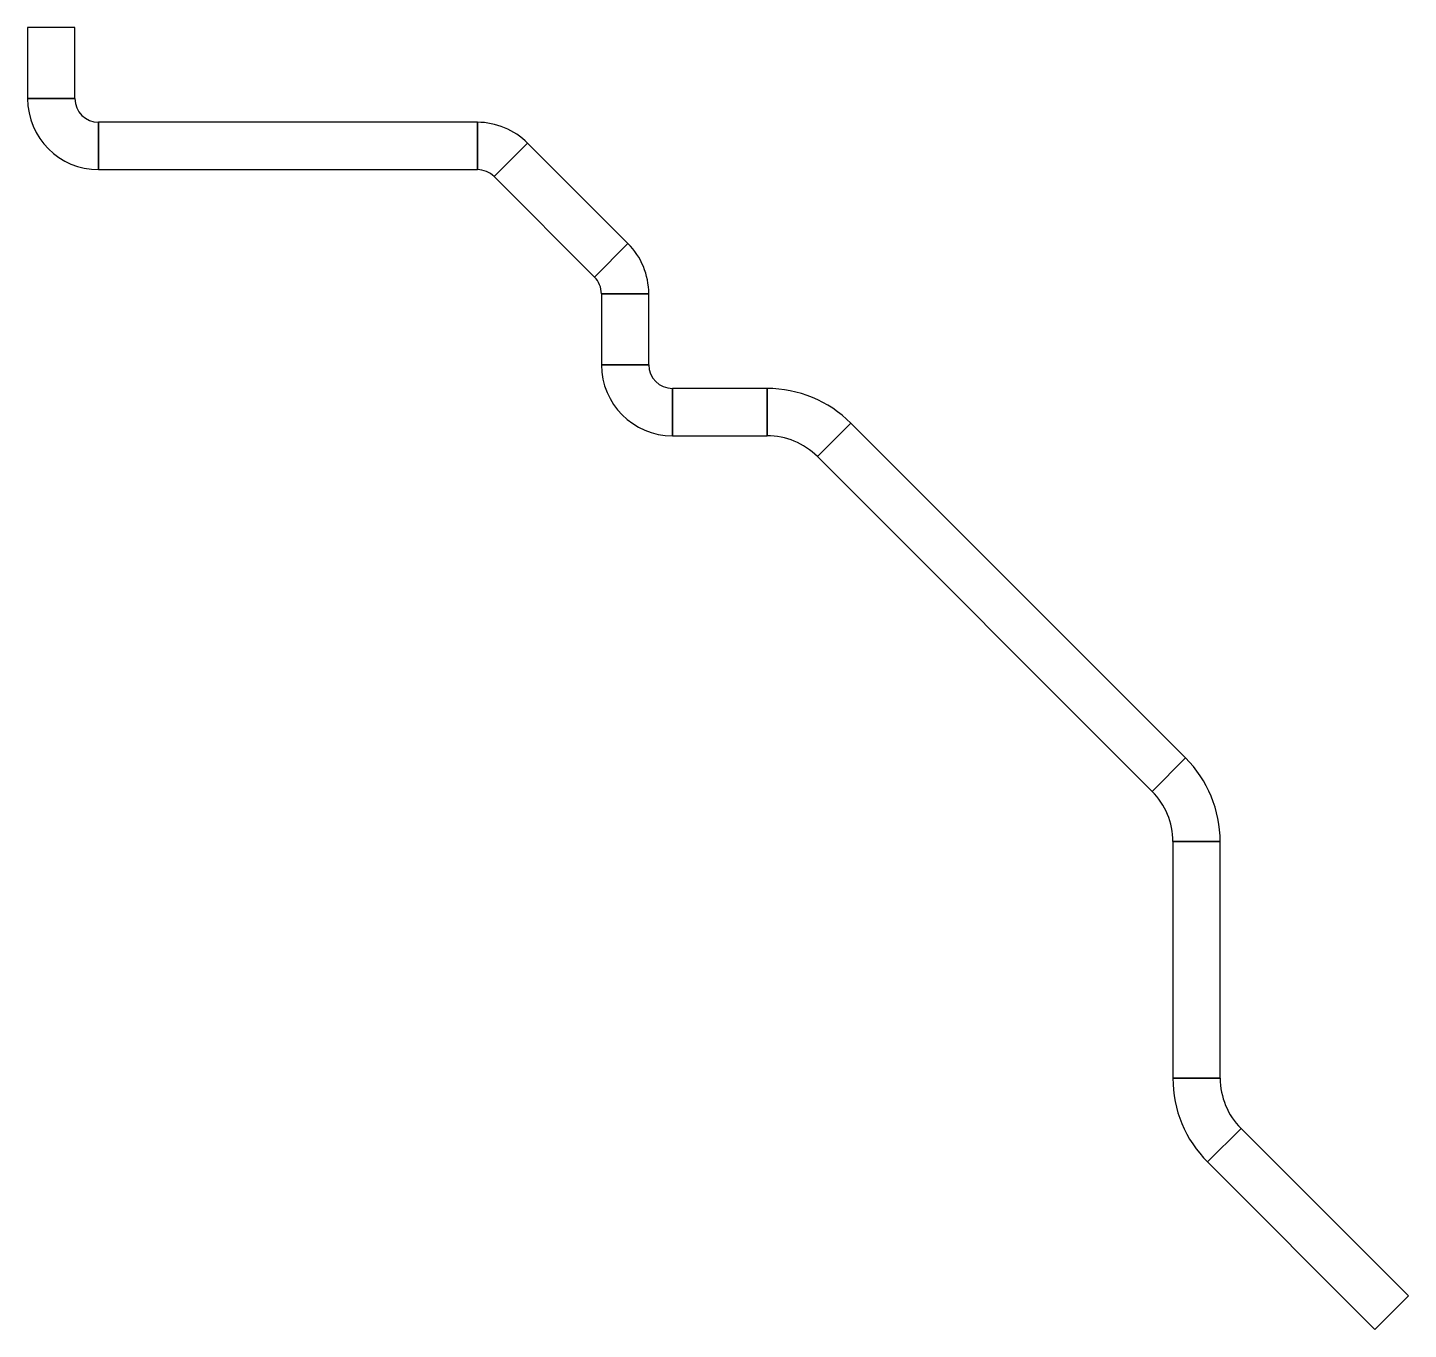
# Model space of a CAD drawing. Header units: metres. Extents: x -136 to 155, y -189 to 86.
import ezdxf

# ---------------------------------------------------------------- set-up
doc = ezdxf.new("R2010")
doc.units = ezdxf.units.M

msp = doc.modelspace()

# ---------------------------------------------------------------- linework, layer by layer
at = {"layer": 'PARAMETRIX'}
for p, q in [((-126.2132, 86.2132), (-136.2132, 86.2132)), ((-136.2132, 86.2132), (-136.2132, 71.2132)), ((-126.2132, 71.2132), (-126.2132, 86.2132)), ((-126.2132, 71.2132), (-136.2132, 71.2132)), ((-136.2132, 71.2132), (-126.2132, 71.2132)), ((-41.2132, 66.2132), (-121.2132, 66.2132)), ((-121.2132, 66.2132), (-121.2132, 56.2132)), ((-121.2132, 56.2132), (-121.2132, 66.2132)), ((-41.2132, 66.2132), (-41.2132, 56.2132)), ((-41.2132, 56.2132), (-41.2132, 66.2132)), ((-30.6066, 61.8198), (-37.6777, 54.7487)), ((-37.6777, 54.7487), (-30.6066, 61.8198)), ((-9.3934, 40.6066), (-30.6066, 61.8198)), ((-121.2132, 56.2132), (-41.2132, 56.2132)), ((-37.6777, 54.7487), (-16.4645, 33.5355)), ((-9.3934, 40.6066), (-16.4645, 33.5355)), ((-16.4645, 33.5355), (-9.3934, 40.6066)), ((-5, 30), (-15, 30)), ((-15, 30), (-15, 15)), ((-15, 30), (-5, 30)), ((-5, 15), (-5, 30)), ((-5, 15), (-15, 15)), ((-15, 15), (-5, 15)), ((20, 10), (0, 10)), ((0, 10), (0, 0)), ((0, 0), (0, 10)), ((20, 0), (20, 10)), ((20, 10), (20, 0)), ((0, 0), (20, 0)), ((30.6066, -4.3934), (37.6777, 2.6777)), ((37.6777, 2.6777), (30.6066, -4.3934)), ((108.3883, -68.033), (37.6777, 2.6777)), ((30.6066, -4.3934), (101.3173, -75.1041)), ((101.3173, -75.1041), (108.3883, -68.033)), ((108.3883, -68.033), (101.3173, -75.1041)), ((105.7107, -85.7107), (115.7107, -85.7107)), ((105.7107, -85.7107), (105.7107, -135.7107)), ((115.7107, -85.7107), (105.7107, -85.7107)), ((115.7107, -135.7107), (115.7107, -85.7107)), ((105.7107, -135.7107), (115.7107, -135.7107)), ((115.7107, -135.7107), (105.7107, -135.7107)), ((113.033, -153.3883), (120.1041, -146.3173)), ((120.1041, -146.3173), (113.033, -153.3883)), ((155.4594, -181.6726), (120.1041, -146.3173)), ((113.033, -153.3883), (148.3883, -188.7437)), ((148.3883, -188.7437), (155.4594, -181.6726))]:
    msp.add_line(p, q, dxfattribs=at)
for centre, radius, start, end in [((-121.2132, 71.2132), 15, 180, 270), ((-121.2132, 71.2132), 5, 180, 270), ((-41.2132, 51.2132), 15, 45, 90), ((-41.2132, 51.2132), 5, 45, 90), ((-20, 30), 15, 360, 45), ((-20, 30), 5, 0, 45), ((0, 15), 15, 180, 270), ((0, 15), 5, 180, 270), ((20, -15), 25, 45, 90), ((20, -15), 15, 45, 90), ((90.7107, -85.7107), 25, 0, 45), ((90.7107, -85.7107), 15, 360, 45), ((130.7107, -135.7107), 25, 180, 225), ((130.7107, -135.7107), 15, 180, 225)]:
    msp.add_arc(centre, radius, start, end, dxfattribs=at)

doc.saveas('drawing.dxf')
